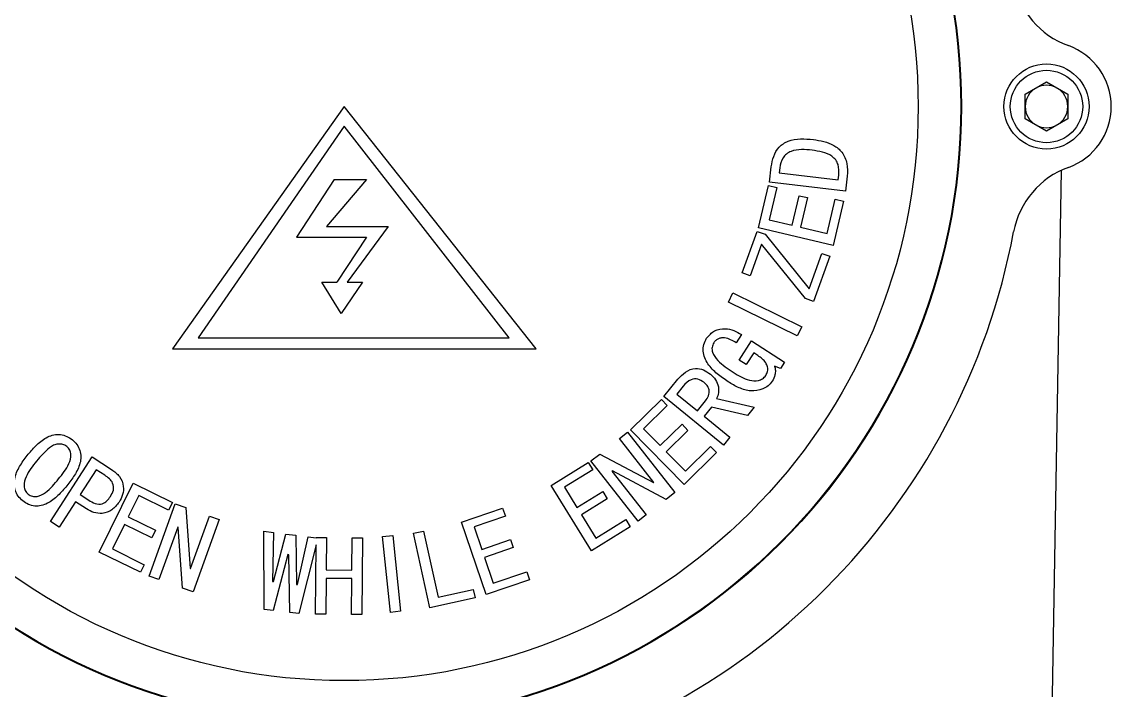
# Model space of a CAD drawing. Header units: millimetres. Extents: x 1964 to 5009, y 569 to 2723.
# Drawn here: x 4163.7 to 4291.7, y 2194 to 2272.5 of the extents above; entities that cross this region are included whole.
import ezdxf

# ---------------------------------------------------------------- set-up
doc = ezdxf.new("R2010")
doc.units = ezdxf.units.MM

msp = doc.modelspace()

# ---------------------------------------------------------------- linework, layer by layer
at = {"color": 7, "linetype": 'Continuous', "lineweight": 25}
for p, q in [((4281.57, 2264), (4284.07, 2265.444)), ((4284.07, 2265.444), (4286.57, 2264)), ((4281.57, 2261.113), (4281.57, 2264)), ((4286.57, 2264), (4286.57, 2261.113)), ((4201.57, 2262.557), (4181.392, 2234.096)), ((4224.142, 2234.096), (4201.57, 2262.557)), ((4201.57, 2260.264), (4184.415, 2235.399)), ((4220.947, 2235.399), (4201.57, 2260.264)), ((4284.07, 2259.67), (4281.57, 2261.113)), ((4286.57, 2261.113), (4284.07, 2259.67)), ((4251.528, 2253.693), (4251.743, 2255.467)), ((4252.733, 2255.346), (4252.663, 2254.773)), ((4252.663, 2254.773), (4259.599, 2253.935)), ((4283.929, 2145.102), (4285.849, 2255.08)), ((4200.399, 2253.996), (4195.981, 2247.232)), ((4204.195, 2253.996), (4199.501, 2248.475)), ((4200.399, 2253.996), (4204.195, 2253.996)), ((4260.445, 2252.613), (4251.528, 2253.693)), ((4259.599, 2253.935), (4259.669, 2254.508)), ((4260.659, 2254.387), (4260.445, 2252.613)), ((4250.246, 2248.304), (4251.419, 2253.267)), ((4251.419, 2253.267), (4252.392, 2253.037)), ((4252.392, 2253.037), (4251.497, 2249.25)), ((4254.209, 2248.609), (4255.032, 2252.088)), ((4255.032, 2252.088), (4256.004, 2251.858)), ((4256.004, 2251.858), (4255.182, 2248.378)), ((4258.302, 2247.642), (4259.258, 2251.685)), ((4260.23, 2251.455), (4258.996, 2246.236)), ((4259.258, 2251.685), (4260.23, 2251.455)), ((4199.501, 2248.475), (4206.749, 2248.475)), ((4206.749, 2248.475), (4201.941, 2241.918)), ((4251.497, 2249.25), (4254.209, 2248.609)), ((4255.182, 2248.378), (4258.302, 2247.642)), ((4195.981, 2247.232), (4204.195, 2247.232)), ((4204.195, 2247.232), (4200.724, 2241.918)), ((4248.325, 2243.019), (4250.079, 2247.89)), ((4250.079, 2247.89), (4251.023, 2247.551)), ((4258.996, 2246.236), (4250.246, 2248.304)), ((4251.023, 2247.551), (4256.184, 2241.142)), ((4250.609, 2246.407), (4249.268, 2242.68)), ((4255.773, 2240), (4250.609, 2246.407)), ((4256.184, 2241.142), (4257.687, 2245.317)), ((4258.631, 2244.978), (4256.717, 2239.66)), ((4257.687, 2245.317), (4258.631, 2244.978)), ((4249.268, 2242.68), (4248.325, 2243.019)), ((4198.949, 2241.918), (4200.724, 2241.918)), ((4201.227, 2238.259), (4198.949, 2241.918)), ((4203.712, 2241.918), (4201.227, 2238.259)), ((4201.941, 2241.918), (4203.712, 2241.918)), ((4246.699, 2239.587), (4247.233, 2240.675)), ((4254.783, 2235.611), (4246.699, 2239.587)), ((4247.233, 2240.675), (4255.317, 2236.698)), ((4256.717, 2239.66), (4255.773, 2240)), ((4248.245, 2235.788), (4247.621, 2234.812)), ((4255.317, 2236.698), (4254.783, 2235.611)), ((4184.415, 2235.399), (4220.947, 2235.399)), ((4247.95, 2232.786), (4249.399, 2235.049)), ((4249.399, 2235.049), (4253.301, 2232.552)), ((4181.392, 2234.096), (4224.142, 2234.096)), ((4249.673, 2233.625), (4248.792, 2232.248)), ((4250.161, 2233.313), (4249.673, 2233.625)), ((4248.792, 2232.248), (4247.95, 2232.786)), ((4252.82, 2231.798), (4252.112, 2232.065)), ((4253.301, 2232.552), (4252.82, 2231.798)), ((4239.117, 2228.49), (4240.78, 2230.537)), ((4241.392, 2229.699), (4240.659, 2228.798)), ((4235.189, 2224.586), (4238.829, 2228.163)), ((4238.829, 2228.163), (4239.529, 2227.45)), ((4246.117, 2222.8), (4239.117, 2228.49)), ((4240.659, 2228.798), (4243.074, 2226.837)), ((4243.074, 2226.837), (4244.006, 2227.983)), ((4245.326, 2228.268), (4249.743, 2227.262)), ((4239.529, 2227.45), (4236.751, 2224.721)), ((4244.717, 2227.268), (4243.852, 2226.204)), ((4248.944, 2226.28), (4244.717, 2227.268)), ((4249.743, 2227.262), (4248.944, 2226.28)), ((4243.852, 2226.204), (4246.881, 2223.742)), ((4233.906, 2223.56), (4234.86, 2224.309)), ((4234.86, 2224.309), (4240.413, 2217.225)), ((4241.495, 2218.169), (4235.189, 2224.586)), ((4236.751, 2224.721), (4238.706, 2222.732)), ((4238.706, 2222.732), (4241.258, 2225.239)), ((4241.957, 2224.526), (4239.406, 2222.019)), ((4241.258, 2225.239), (4241.957, 2224.526)), ((4237.934, 2218.424), (4233.906, 2223.56)), ((4246.881, 2223.742), (4246.117, 2222.8)), ((4230.552, 2220.931), (4231.587, 2221.742)), ((4231.587, 2221.742), (4237.893, 2218.393)), ((4239.406, 2222.019), (4241.655, 2219.73)), ((4245.322, 2221.929), (4241.495, 2218.169)), ((4241.655, 2219.73), (4244.62, 2222.643)), ((4244.62, 2222.643), (4245.322, 2221.929)), ((4167.085, 2213.822), (4171.952, 2221.405)), ((4171.952, 2221.405), (4174.258, 2219.926)), ((4225.892, 2218.061), (4230.241, 2220.737)), ((4230.241, 2220.737), (4230.764, 2219.885)), ((4236.105, 2213.847), (4230.552, 2220.931)), ((4172.432, 2219.908), (4170.553, 2216.98)), ((4173.451, 2219.253), (4172.432, 2219.908)), ((4230.764, 2219.885), (4227.446, 2217.844)), ((4233.072, 2219.763), (4233.029, 2219.73)), ((4233.029, 2219.73), (4237.056, 2214.594)), ((4239.376, 2216.412), (4233.072, 2219.763)), ((4172.81, 2210.24), (4176.804, 2218.324)), ((4176.804, 2218.324), (4181.389, 2216.059)), ((4230.608, 2210.394), (4225.892, 2218.061)), ((4227.446, 2217.844), (4228.908, 2215.468)), ((4237.893, 2218.393), (4237.934, 2218.424)), ((4170.553, 2216.98), (4171.572, 2216.325)), ((4177.448, 2216.89), (4176.208, 2214.385)), ((4180.947, 2215.161), (4177.448, 2216.89)), ((4228.908, 2215.468), (4231.957, 2217.343)), ((4232.481, 2216.491), (4229.432, 2214.616)), ((4231.957, 2217.343), (4232.481, 2216.491)), ((4240.413, 2217.225), (4239.376, 2216.412)), ((4170.013, 2216.138), (4168.104, 2213.167)), ((4171.299, 2215.313), (4170.013, 2216.138)), ((4178.655, 2207.421), (4181.715, 2215.92)), ((4181.389, 2216.059), (4180.947, 2215.161)), ((4181.715, 2215.92), (4182.959, 2215.472)), ((4182.959, 2215.472), (4183.471, 2208.326)), ((4215.366, 2213.738), (4220.188, 2215.379)), ((4220.188, 2215.379), (4220.51, 2214.435)), ((4168.104, 2213.167), (4167.085, 2213.822)), ((4176.208, 2214.385), (4179.422, 2212.796)), ((4183.522, 2208.306), (4185.742, 2214.47)), ((4186.885, 2214.059), (4183.824, 2205.56)), ((4185.742, 2214.47), (4186.885, 2214.059)), ((4220.51, 2214.435), (4216.832, 2213.182)), ((4229.432, 2214.616), (4231.115, 2211.881)), ((4231.115, 2211.881), (4234.657, 2214.059)), ((4234.657, 2214.059), (4235.181, 2213.207)), ((4237.056, 2214.594), (4236.105, 2213.847)), ((4175.766, 2213.486), (4174.341, 2210.603)), ((4178.98, 2211.897), (4175.766, 2213.486)), ((4179.422, 2212.796), (4178.98, 2211.897)), ((4182.019, 2213.174), (4179.799, 2207.01)), ((4182.068, 2213.156), (4182.019, 2213.174)), ((4182.583, 2206.008), (4182.068, 2213.156)), ((4192.17, 2203.512), (4192.131, 2212.675)), ((4192.131, 2212.675), (4193.278, 2212.533)), ((4193.278, 2212.533), (4193.155, 2206.779)), ((4209.72, 2212.454), (4210.898, 2212.709)), ((4210.898, 2212.709), (4212.594, 2204.931)), ((4218.259, 2205.239), (4215.366, 2213.738)), ((4216.832, 2213.182), (4217.728, 2210.547)), ((4235.181, 2213.207), (4230.608, 2210.394)), ((4193.258, 2206.767), (4194.738, 2212.356)), ((4194.738, 2212.356), (4195.886, 2212.213)), ((4195.886, 2212.213), (4195.97, 2206.434)), ((4196.075, 2206.42), (4197.346, 2212.034)), ((4197.346, 2212.034), (4198.295, 2211.918)), ((4198.295, 2211.918), (4198.295, 2211.943)), ((4198.295, 2211.943), (4199.506, 2211.933)), ((4199.506, 2211.933), (4199.473, 2208.144)), ((4202.473, 2208.119), (4202.506, 2211.908)), ((4202.506, 2211.908), (4203.716, 2211.896)), ((4203.716, 2211.896), (4203.638, 2202.896)), ((4206.08, 2212.074), (4207.281, 2212.199)), ((4207.002, 2203.158), (4206.08, 2212.074)), ((4207.281, 2212.199), (4208.203, 2203.283)), ((4211.627, 2203.703), (4209.72, 2212.454)), ((4217.728, 2210.547), (4221.109, 2211.699)), ((4221.109, 2211.699), (4221.43, 2210.755)), ((4177.631, 2207.858), (4172.81, 2210.24)), ((4174.341, 2210.603), (4178.075, 2208.757)), ((4198.288, 2211.089), (4196.239, 2203.013)), ((4198.217, 2202.943), (4198.288, 2211.089)), ((4221.43, 2210.755), (4218.05, 2209.603)), ((4178.075, 2208.757), (4177.631, 2207.858)), ((4194.972, 2209.944), (4193.213, 2203.385)), ((4195.075, 2209.931), (4194.972, 2209.944)), ((4195.196, 2203.141), (4195.075, 2209.931)), ((4218.05, 2209.603), (4219.083, 2206.57)), ((4179.799, 2207.01), (4178.655, 2207.421)), ((4183.471, 2208.326), (4183.522, 2208.306)), ((4199.473, 2208.144), (4202.473, 2208.119)), ((4219.083, 2206.57), (4223.009, 2207.907)), ((4223.009, 2207.907), (4223.329, 2206.964)), ((4193.155, 2206.779), (4193.258, 2206.767)), ((4195.97, 2206.434), (4196.075, 2206.42)), ((4199.465, 2207.144), (4199.428, 2202.933)), ((4202.465, 2207.119), (4199.465, 2207.144)), ((4202.428, 2202.908), (4202.465, 2207.119)), ((4223.329, 2206.964), (4218.259, 2205.239)), ((4183.824, 2205.56), (4182.583, 2206.008)), ((4216.949, 2204.863), (4211.627, 2203.703)), ((4212.594, 2204.931), (4216.738, 2205.836)), ((4216.738, 2205.836), (4216.949, 2204.863)), ((4193.213, 2203.385), (4192.17, 2203.512)), ((4196.239, 2203.013), (4195.196, 2203.141)), ((4199.428, 2202.933), (4198.217, 2202.943)), ((4203.638, 2202.896), (4202.428, 2202.908)), ((4208.203, 2203.283), (4207.002, 2203.158))]:
    msp.add_line(p, q, dxfattribs=at)
for centre, radius in [((4201.57, 2262.557), 72.5), ((4201.57, 2262.557), 72.418), ((4201.57, 2262.557), 67.42), ((4284.07, 2262.557), 5), ((4284.07, 2262.557), 4.25)]:
    msp.add_circle(centre, radius, dxfattribs=at)
for centre, radius, start, end in [((4290.034, 2279.116), 10, 190.6021, 250.19381), ((4284.07, 2262.557), 7.6, 289.80619, 70.19381), ((4284.07, 2262.557), 2.5, 60, 120), ((4284.07, 2262.557), 2.5, 120, 180), ((4284.07, 2262.557), 2.5, 0, 60), ((4284.07, 2262.557), 2.5, 180, 240), ((4284.07, 2262.557), 2.5, 300, 0), ((4284.07, 2262.557), 2.5, 240, 300), ((4290.034, 2245.998), 10, 109.80619, 169.3979), ((4201.57, 2262.557), 80, 190.6021, 259.3979), ((4201.57, 2262.557), 80, 280.6021, 349.3979)]:
    msp.add_arc(centre, radius, start, end, dxfattribs=at)
for points, knots in [([(4251.743, 2255.467), (4251.814, 2255.885), (4251.956, 2256.719), (4252.594, 2257.858), (4253.761, 2258.609), (4255.192, 2258.807), (4256.184, 2258.721), (4256.681, 2258.678)], [0, 0, 0, 0, 0.1870649, 0.3734297, 0.5592453, 0.7792922, 1, 1, 1, 1]), ([(4256.681, 2258.678), (4257.093, 2258.614), (4257.916, 2258.487), (4259.103, 2258.058), (4260.147, 2257.2), (4260.732, 2255.865), (4260.683, 2254.88), (4260.659, 2254.387)], [0, 0, 0, 0, 0.18736448, 0.37442493, 0.56063137, 0.77992698, 1, 1, 1, 1]), ([(4256.528, 2257.426), (4256.117, 2257.464), (4255.295, 2257.539), (4254.241, 2257.417), (4253.512, 2257.006), (4252.946, 2256.377), (4252.818, 2255.758), (4252.733, 2255.346)], [0, 0, 0, 0, 0.2508645, 0.5008218, 0.6258859, 0.7509553, 1, 1, 1, 1]), ([(4259.669, 2254.508), (4259.685, 2254.925), (4259.709, 2255.55), (4259.332, 2256.3), (4258.733, 2256.878), (4257.744, 2257.244), (4256.934, 2257.365), (4256.528, 2257.426)], [0, 0, 0, 0, 0.2491512, 0.3742584, 0.4992728, 0.7491603, 1, 1, 1, 1]), ([(4244.149, 2235.344), (4244.431, 2235.684), (4244.995, 2236.364), (4246.268, 2236.536), (4247.356, 2236.296), (4247.948, 2235.958), (4248.245, 2235.788)], [0, 0, 0, 0, 0.2788964, 0.5578251, 0.7786952, 1, 1, 1, 1]), ([(4246.685, 2230.223), (4246.244, 2230.524), (4245.363, 2231.127), (4244.23, 2232.271), (4243.681, 2233.547), (4243.767, 2234.635), (4244.022, 2235.107), (4244.149, 2235.344)], [0, 0, 0, 0, 0.2509218, 0.5013544, 0.7498363, 0.8748612, 1, 1, 1, 1]), ([(4244.993, 2234.804), (4244.906, 2234.63), (4244.732, 2234.283), (4244.837, 2233.491), (4245.679, 2232.398), (4246.637, 2231.766), (4247.278, 2231.344)], [0, 0, 0, 0, 0.1247529, 0.2495, 0.4985308, 1, 1, 1, 1]), ([(4247.621, 2234.812), (4247.185, 2235.065), (4246.639, 2235.381), (4245.893, 2235.401), (4245.529, 2235.311), (4245.213, 2235.104), (4245.066, 2234.904), (4244.993, 2234.804)], [0, 0, 0, 0, 0.4988165, 0.6242231, 0.7494415, 0.874624, 1, 1, 1, 1]), ([(4251.096, 2230.964), (4251.18, 2231.123), (4251.348, 2231.44), (4251.334, 2231.994), (4251.009, 2232.714), (4250.511, 2233.066), (4250.161, 2233.313)], [0, 0, 0, 0, 0.1868638, 0.3733714, 0.5602028, 1, 1, 1, 1]), ([(4240.78, 2230.537), (4241.059, 2230.837), (4241.617, 2231.436), (4242.725, 2231.895), (4243.801, 2231.688), (4244.322, 2231.307), (4244.583, 2231.116)], [0, 0, 0, 0, 0.280695, 0.5598608, 0.7792695, 1, 1, 1, 1]), ([(4252.112, 2232.065), (4252.16, 2231.897), (4252.255, 2231.562), (4252.179, 2230.932), (4251.976, 2230.533), (4251.853, 2230.289)], [0, 0, 0, 0, 0.2797111, 0.5602706, 1, 1, 1, 1]), ([(4243.817, 2230.174), (4243.595, 2230.324), (4243.153, 2230.621), (4242.139, 2230.536), (4241.675, 2230.017), (4241.392, 2229.699)], [0, 0, 0, 0, 0.280727, 0.5596165, 1, 1, 1, 1]), ([(4244.583, 2231.116), (4244.807, 2230.914), (4245.253, 2230.512), (4245.56, 2229.71), (4245.572, 2228.931), (4245.408, 2228.489), (4245.326, 2228.268)], [0, 0, 0, 0, 0.2803832, 0.559221, 0.7797503, 1, 1, 1, 1]), ([(4247.278, 2231.344), (4247.886, 2230.96), (4248.796, 2230.386), (4250.066, 2230.31), (4250.751, 2230.553), (4250.981, 2230.827), (4251.096, 2230.964)], [0, 0, 0, 0, 0.5010763, 0.7499661, 0.8751624, 1, 1, 1, 1]), ([(4244.006, 2227.983), (4244.136, 2228.178), (4244.395, 2228.566), (4244.497, 2229.245), (4244.227, 2229.806), (4243.954, 2230.051), (4243.817, 2230.174)], [0, 0, 0, 0, 0.2804879, 0.5596746, 0.7791971, 1, 1, 1, 1]), ([(4251.853, 2230.289), (4251.705, 2230.098), (4251.408, 2229.715), (4250.551, 2229.25), (4249.328, 2229.055), (4247.923, 2229.489), (4247.098, 2229.978), (4246.685, 2230.223)], [0, 0, 0, 0, 0.1250554, 0.2501566, 0.4991693, 0.7492179, 1, 1, 1, 1]), ([(4164.457, 2221.714), (4164.792, 2222.104), (4165.462, 2222.883), (4166.491, 2223.694), (4167.473, 2224.035), (4168.253, 2224.07), (4169.014, 2223.863), (4169.434, 2223.562), (4169.644, 2223.412)], [0, 0, 0, 0, 0.2504339, 0.5002214, 0.6252151, 0.7501399, 0.8749892, 1, 1, 1, 1]), ([(4169.013, 2222.634), (4168.855, 2222.733), (4168.54, 2222.93), (4167.972, 2222.935), (4167.433, 2222.803), (4166.505, 2222.187), (4165.913, 2221.48), (4165.439, 2220.915)], [0, 0, 0, 0, 0.1245429, 0.249367, 0.3743477, 0.4995619, 1, 1, 1, 1]), ([(4169.644, 2223.412), (4169.834, 2223.238), (4170.213, 2222.89), (4170.565, 2222.189), (4170.679, 2221.42), (4170.527, 2220.397), (4169.935, 2219.237), (4169.313, 2218.426), (4169.001, 2218.02)], [0, 0, 0, 0, 0.1250284, 0.2498723, 0.3747685, 0.4997331, 0.7495573, 1, 1, 1, 1]), ([(4163.822, 2216.248), (4163.63, 2216.425), (4163.248, 2216.778), (4162.898, 2217.49), (4162.783, 2218.267), (4162.928, 2219.302), (4163.513, 2220.483), (4164.142, 2221.303), (4164.457, 2221.714)], [0, 0, 0, 0, 0.1250093, 0.2498545, 0.3747778, 0.4997916, 0.7495853, 1, 1, 1, 1]), ([(4168.018, 2218.819), (4168.485, 2219.387), (4169.182, 2220.235), (4169.55, 2221.496), (4169.396, 2222.235), (4169.14, 2222.501), (4169.013, 2222.634)], [0, 0, 0, 0, 0.5018779, 0.7501176, 0.8751431, 1, 1, 1, 1]), ([(4165.439, 2220.915), (4164.966, 2220.337), (4164.258, 2219.472), (4163.914, 2218.184), (4164.068, 2217.435), (4164.325, 2217.162), (4164.453, 2217.026)], [0, 0, 0, 0, 0.5017515, 0.7500962, 0.875224, 1, 1, 1, 1]), ([(4174.108, 2216.766), (4174.255, 2217.008), (4174.545, 2217.487), (4174.443, 2218.567), (4173.828, 2218.992), (4173.451, 2219.253)], [0, 0, 0, 0, 0.28242195, 0.55927888, 1, 1, 1, 1]), ([(4174.258, 2219.926), (4174.593, 2219.675), (4175.261, 2219.176), (4175.705, 2218.05), (4175.608, 2216.965), (4175.289, 2216.394), (4175.13, 2216.109)], [0, 0, 0, 0, 0.2804232, 0.5591036, 0.7791827, 1, 1, 1, 1]), ([(4169.001, 2218.02), (4168.665, 2217.63), (4167.994, 2216.85), (4166.972, 2216.031), (4166, 2215.66), (4165.22, 2215.603), (4164.454, 2215.797), (4164.032, 2216.098), (4163.822, 2216.248)], [0, 0, 0, 0, 0.2504428, 0.5002887, 0.6252796, 0.7501774, 0.8749961, 1, 1, 1, 1]), ([(4164.453, 2217.026), (4164.612, 2216.929), (4164.929, 2216.734), (4165.692, 2216.749), (4166.855, 2217.381), (4167.552, 2218.243), (4168.018, 2218.819)], [0, 0, 0, 0, 0.124682, 0.2497052, 0.4982071, 1, 1, 1, 1]), ([(4171.572, 2216.325), (4171.812, 2216.185), (4172.29, 2215.905), (4173.117, 2215.795), (4173.733, 2216.228), (4173.983, 2216.586), (4174.108, 2216.766)], [0, 0, 0, 0, 0.281389, 0.5593941, 0.7788242, 1, 1, 1, 1]), ([(4175.13, 2216.109), (4174.876, 2215.776), (4174.371, 2215.114), (4173.23, 2214.697), (4172.151, 2214.832), (4171.584, 2215.153), (4171.299, 2215.313)], [0, 0, 0, 0, 0.280177, 0.5589416, 0.7790938, 1, 1, 1, 1])]:
    msp.add_open_spline(points, degree=3, knots=knots, dxfattribs=at)

doc.saveas('drawing.dxf')
